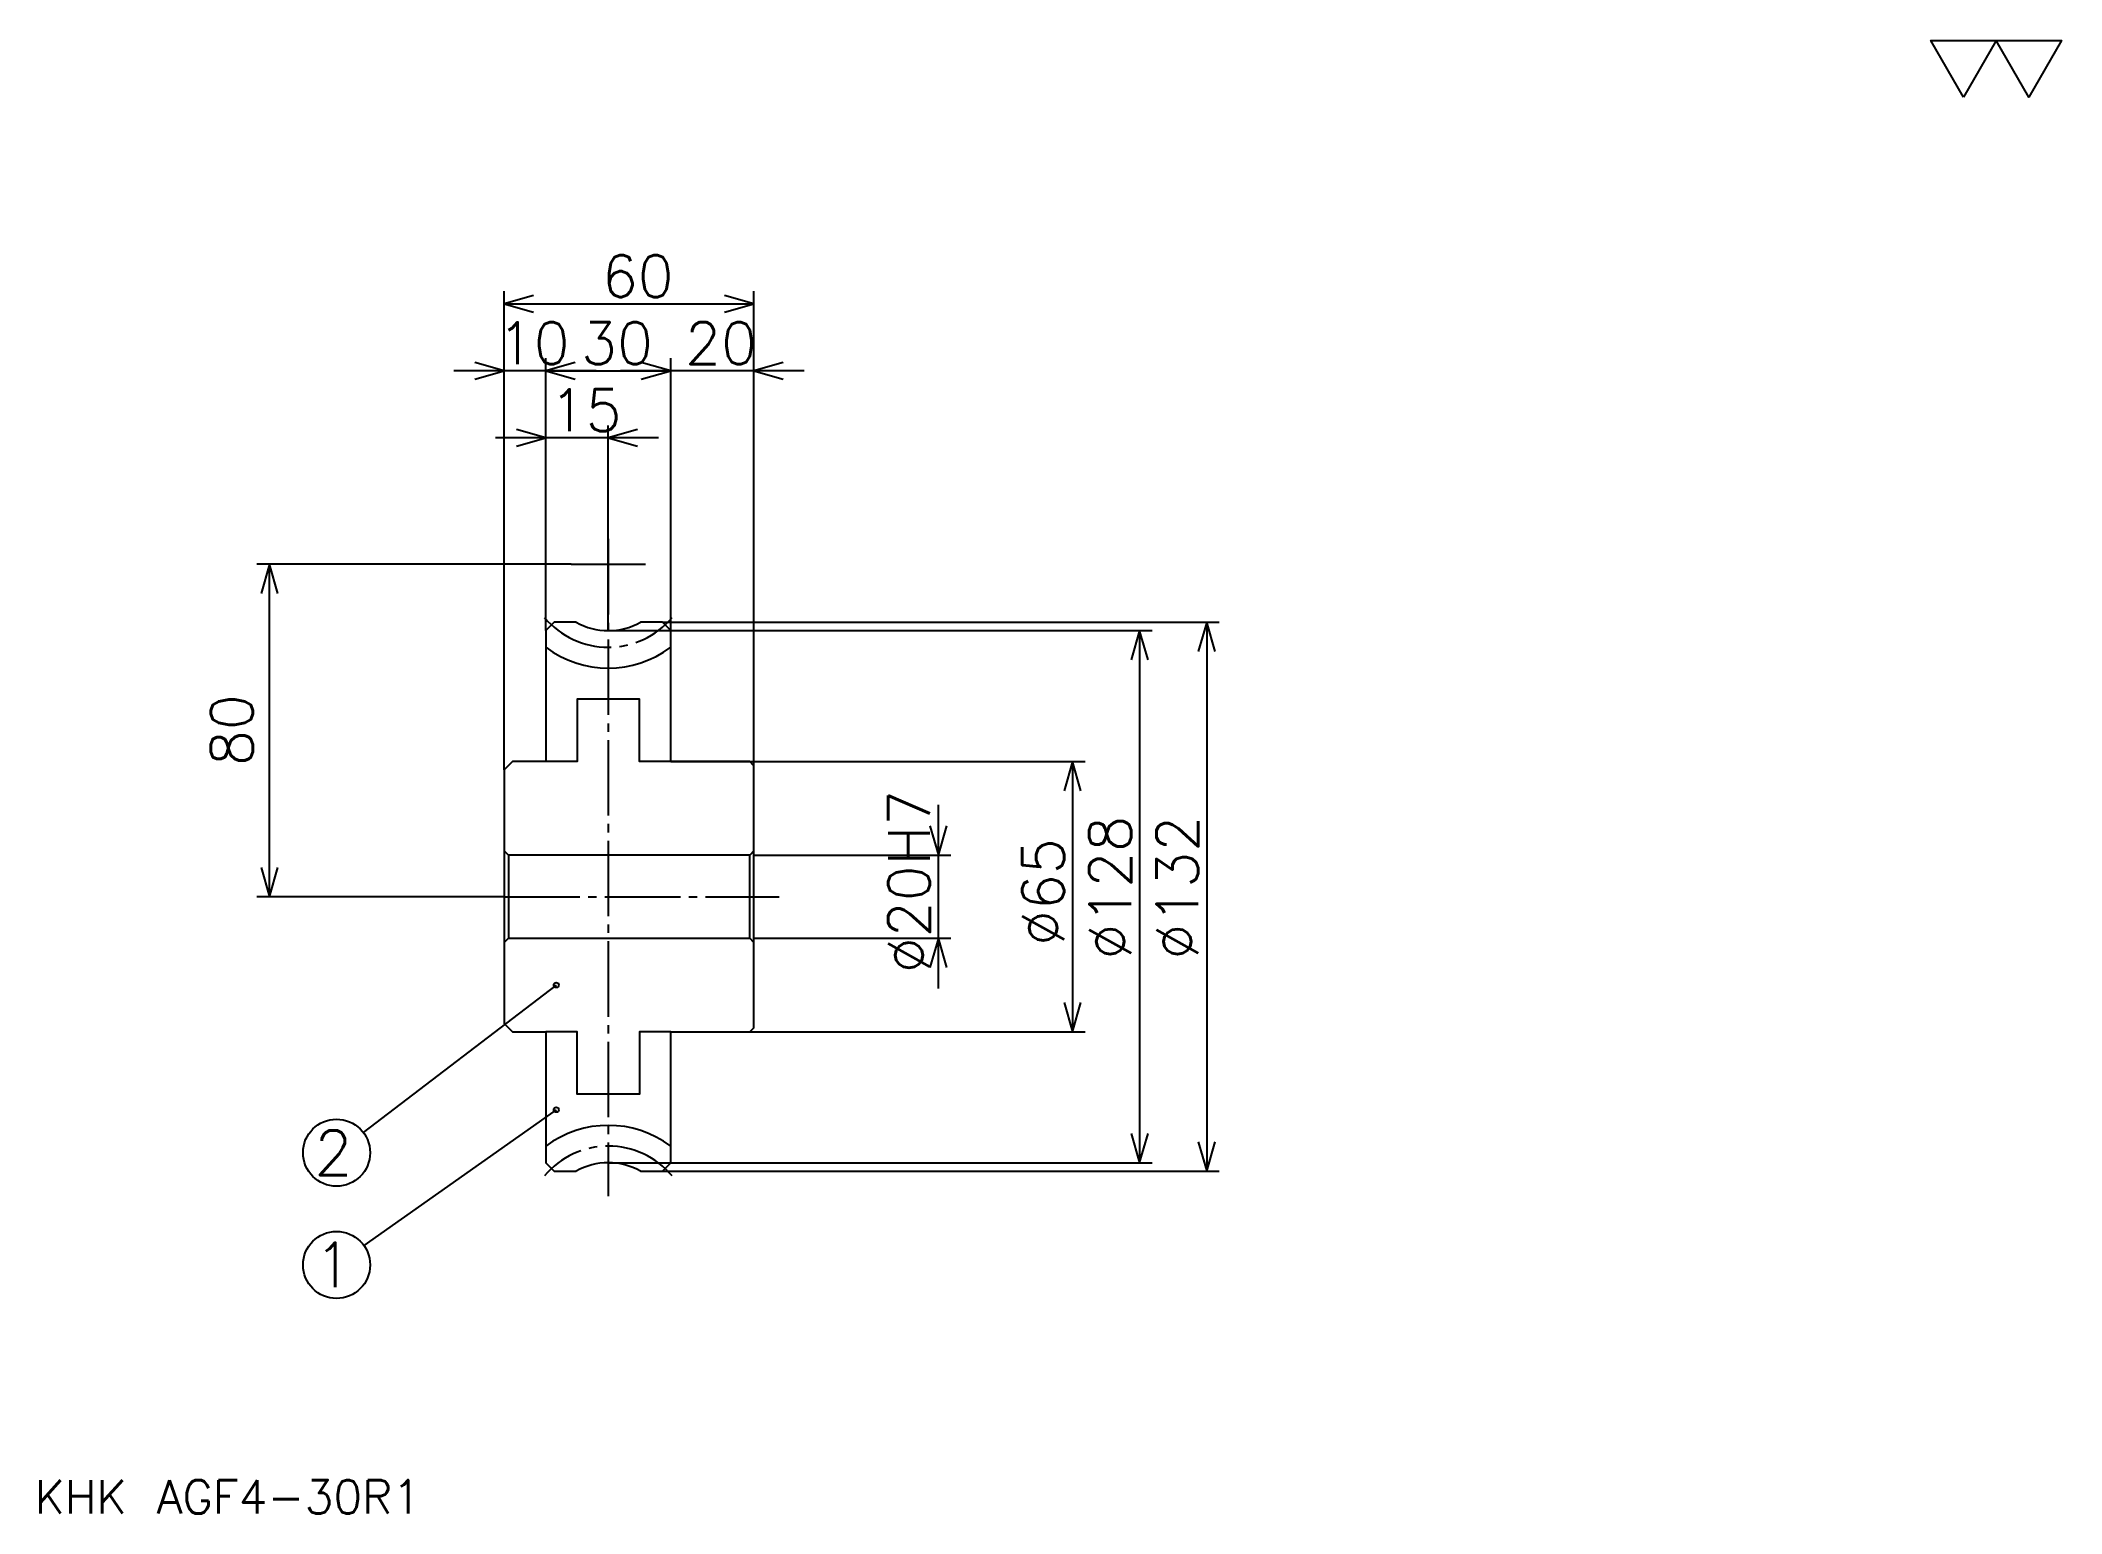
# Model space of a CAD drawing. Extents: x 22 to 507, y 22 to 377.
import ezdxf

# ---------------------------------------------------------------- set-up
doc = ezdxf.new("R2010")
doc.units = 0
doc.linetypes.add('DASHDOT', pattern=[24.193548, 18.145161, -2.016129, 2.016129, -2.016129])
doc.layers.get('0').update_dxf_attribs({"linetype": 'CONTINUOUS'})
doc.layers.add('DASHDOT', color=6, linetype='DASHDOT')
doc.styles.add('KANJI', font='TXT', dxfattribs={"bigfont": 'BIGFONT'})

msp = doc.modelspace()

# ---------------------------------------------------------------- linework, layer by layer
at = {"color": 5}
for p, q in [((133.064514, 236.560486), (133.064514, 316.197571)), ((193.064514, 236.560486), (193.064514, 316.197571)), ((133.064514, 313.173401), (193.064514, 313.173401)), ((155.161285, 297.044373), (120.967743, 297.044373)), ((143.064514, 236.560486), (143.064514, 300.068542)), ((143.064514, 297.044373), (173.064514, 297.044373)), ((205.161285, 297.044373), (160.967743, 297.044373)), ((173.064514, 236.560486), (173.064514, 300.068542)), ((158.064514, 234.560486), (158.064514, 283.939514)), ((170.161285, 280.915344), (130.967743, 280.915344)), ((149.1129, 250.560486), (73.588707, 250.560486)), ((76.6129, 170.560486), (76.6129, 250.560486)), ((133.064514, 201.060486), (133.064514, 236.560486)), ((143.064514, 234.560486), (143.064514, 236.560486)), ((158.064514, 234.560486), (193.064514, 234.560486)), ((171.064514, 236.560486), (193.064514, 236.560486)), ((173.064514, 234.560486), (173.064514, 236.560486)), ((193.064514, 236.560486), (304.959686, 236.560486)), ((193.064514, 202.060486), (193.064514, 236.560486)), ((193.064514, 234.560486), (288.830658, 234.560486)), ((285.806458, 234.560486), (285.806458, 106.560486)), ((301.935486, 236.560486), (301.935486, 104.560486)), ((173.064514, 203.060486), (193.064514, 203.060486)), ((193.064514, 203.060486), (272.701599, 203.060486)), ((269.677429, 203.060486), (269.677429, 138.060486)), ((237.419357, 148.463715), (237.419357, 192.657257)), ((193.064514, 180.560486), (240.443542, 180.560486)), ((133.064514, 170.560486), (73.588707, 170.560486)), ((193.064514, 160.560486), (240.443542, 160.560486)), ((145.564514, 149.310486), (99.152206, 113.881241)), ((173.064514, 138.060486), (193.064514, 138.060486)), ((193.064514, 138.060486), (272.701599, 138.060486)), ((145.564514, 119.310486), (99.328262, 86.641579)), ((158.064514, 106.560486), (193.064514, 106.560486)), ((171.064514, 104.560486), (193.064514, 104.560486)), ((193.064514, 106.560486), (288.830658, 106.560486)), ((193.064514, 104.560486), (304.959686, 104.560486))]:
    msp.add_line(p, q, dxfattribs=at)
at = {"color": 4}
for p, q in [((193.064514, 181.560486), (192.064514, 180.560486)), ((133.064514, 159.560486), (134.064514, 160.560486)), ((193.064514, 159.560486), (192.064514, 160.560486))]:
    msp.add_line(p, q, dxfattribs=at)
at = {"color": 7}
msp.add_lwpolyline([(483.870972, 362.903229), (476.008057, 376.532257), (507.459686, 376.532257), (499.596771, 362.903229), (491.733887, 376.532257), (483.870972, 362.903229)], dxfattribs=at)
at = {"color": 5}
for points in [[(140.120972, 315.189514), (133.064514, 313.173401), (140.120972, 311.157257)], [(186.008057, 311.157257), (193.064514, 313.173401), (186.008057, 315.189514)], [(126.008064, 295.028229), (133.064514, 297.044373), (126.008064, 299.060486)], [(150.120972, 299.060486), (143.064514, 297.044373), (150.120972, 295.028229)], [(150.120972, 299.060486), (143.064514, 297.044373), (150.120972, 295.028229)], [(166.008057, 295.028229), (173.064514, 297.044373), (166.008057, 299.060486)], [(166.008057, 295.028229), (173.064514, 297.044373), (166.008057, 299.060486)], [(200.120972, 299.060486), (193.064514, 297.044373), (200.120972, 295.028229)], [(136.008057, 278.8992), (143.064514, 280.915344), (136.008057, 282.931458)], [(165.120972, 282.931458), (158.064514, 280.915344), (165.120972, 278.8992)], [(78.629028, 243.504028), (76.6129, 250.560486), (74.596771, 243.504028)], [(287.822571, 227.504028), (285.806458, 234.560486), (283.790344, 227.504028)], [(303.951599, 229.504028), (301.935486, 236.560486), (299.919373, 229.504028)], [(271.693542, 196.004028), (269.677429, 203.060486), (267.661285, 196.004028)], [(235.403229, 187.616943), (237.419357, 180.560486), (239.435486, 187.616943)], [(74.596771, 177.616943), (76.6129, 170.560486), (78.629028, 177.616943)], [(239.435486, 153.504028), (237.419357, 160.560486), (235.403229, 153.504028)], [(267.661285, 145.116943), (269.677429, 138.060486), (271.693542, 145.116943)], [(283.790344, 113.616936), (285.806458, 106.560486), (287.822571, 113.616936)], [(299.919373, 111.616936), (301.935486, 104.560486), (303.951599, 111.616936)]]:
    msp.add_lwpolyline(points, dxfattribs=at)
at = {"color": 4}
for points in [[(150.318542, 236.560486), (145.064514, 236.560486), (143.064514, 234.560486), (143.064514, 203.060486), (135.064514, 203.060486), (133.064514, 201.060486), (133.064514, 159.560486)], [(173.064514, 203.060486), (173.064514, 234.560486), (171.064514, 236.560486), (165.810486, 236.560486)], [(173.064514, 203.060486), (165.564514, 203.060486), (165.564514, 218.060486), (150.564514, 218.060486), (150.564514, 203.060486), (143.064514, 203.060486)], [(173.064514, 138.060486), (192.064514, 138.060486), (193.064514, 139.060486), (193.064514, 202.060486), (192.064514, 203.060486), (173.064514, 203.060486)], [(133.064514, 181.560486), (134.064514, 180.560486), (134.064514, 160.560486), (192.064514, 160.560486), (192.064514, 180.560486), (134.064514, 180.560486)], [(133.064514, 159.560486), (133.064514, 140.060486), (135.064514, 138.060486), (143.064514, 138.060486), (143.064514, 106.560486), (145.064514, 104.560486), (150.318542, 104.560486)], [(173.064514, 138.060486), (165.564514, 138.060486), (165.564514, 123.060486), (150.564514, 123.060486), (150.564514, 138.060486), (143.064514, 138.060486)], [(165.810486, 104.560486), (171.064514, 104.560486), (173.064514, 106.560486), (173.064514, 138.060486)]]:
    msp.add_lwpolyline(points, dxfattribs=at)
at = {"color": 5}
for centre, radius in [((145.564514, 149.310486), 0.604839), ((92.741928, 108.9879), 8.064516), ((145.564514, 119.310486), 0.604839), ((92.741928, 81.987907), 8.064516)]:
    msp.add_circle(centre, radius, dxfattribs=at)
at = {"color": 4}
for centre, radius, start, end in [((158.064514, 250.560486), 16, 241.04497738, 298.95502742), ((158.064514, 250.560486), 25, 233.13010317, 306.86989683), ((158.064514, 90.560486), 25, 53.13010317, 126.86989683), ((158.064514, 90.560486), 16, 61.04497258, 118.95502262)]:
    msp.add_arc(centre, radius, start, end, dxfattribs=at)
at = {"layer": 'DASHDOT', "color": 7}
for p, q in [((158.064514, 256.608887), (158.064514, 98.5121)), ((149.1129, 250.560486), (167.016129, 250.560486)), ((133.064514, 170.560486), (199.1129, 170.560486))]:
    msp.add_line(p, q, dxfattribs=at)
for centre, start, end in [((158.064514, 250.560486), 219.99999848, 320.00000152), ((158.064514, 90.560486), 39.99999848, 140.00000152)]:
    msp.add_arc(centre, 20, start, end, dxfattribs=at)

# ---------------------------------------------------------------- texts
at = {"color": 7, "style": 'KANJI'}
for s, height, p in [('60', 10.080645, (156.5121, 314.786285)), ('10', 10.080645, (131.5121, 298.657257)), ('30', 10.080645, (151.5121, 298.657257)), ('20', 10.080645, (176.5121, 298.657257)), ('15', 10.080645, (144.0121, 282.528229)), ('2', 10.752688, (87.365585, 103.611557)), ('1', 10.752688, (87.365585, 76.611565)), ('KHK AGF4-30R1', 8.064516, (20.161291, 22.17742))]:
    msp.add_text(s, height=height, dxfattribs=at).set_placement(p)
for s, p in [('80', (72.580643, 201.991943)), ('%%c20H7', (235.403229, 152.163315)), ('%%c128', (283.790344, 155.439514)), ('%%c132', (299.919373, 155.439514)), ('%%c65', (267.661285, 158.715729))]:
    msp.add_text(s, height=10.080645, rotation=90, dxfattribs=at).set_placement(p)

doc.saveas('drawing.dxf')
